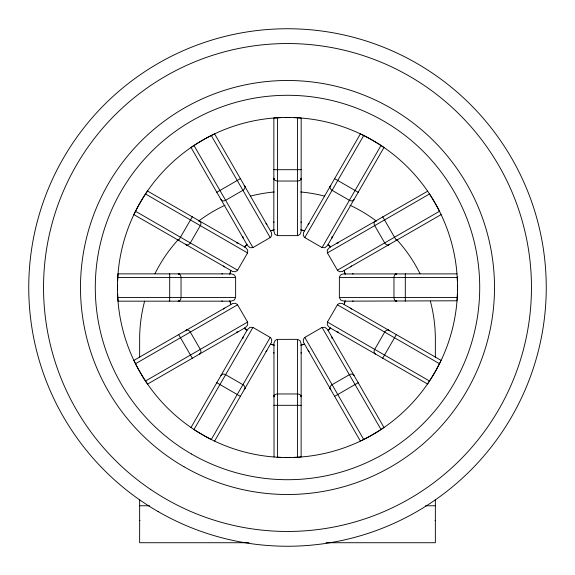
<?xml version="1.0" encoding="UTF-8"?>
<svg xmlns="http://www.w3.org/2000/svg" width="575" height="575" viewBox="0 0 575 575"><rect width="100%" height="100%" fill="white"/><g stroke="black" fill="none" stroke-linecap="round" stroke-linejoin="round"><path stroke-width="0.86" d="M117.494 284.381L117.494 290.619M457.506 290.619L457.506 284.381M117.58 281.261L118.012 273.865L231.66 273.88L234.312 274.965L235.613 277.092L235.642 297.591L234.233 300.1L231.042 301.171L118.019 301.178L117.58 293.739M457.017 300.783L343.958 301.171L340.688 300.035L339.351 297.483L339.387 277.092L340.522 275.102L342.937 273.944L456.988 273.88M457.42 293.739L457.168 298.727M457.118 299.374L457.082 299.963M229.957 273.822L230.834 270.573M345.043 301.178L344.166 304.427M133.903 214.568L134.076 214.209M134.27 213.792L138.108 206.296M440.702 361.265L436.892 368.704M138.41 205.742L138.712 205.196M133.882 214.604L232.717 271.522L235.383 271.723L237.36 270.573L247.581 252.928L247.71 250.053L245.439 247.43L147.48 191.022M441.118 360.396L342.283 303.478L339.617 303.277L337.64 304.427L327.419 322.072L327.29 324.947L329.561 327.57L427.505 383.992M436.288 369.804L436.59 369.258M139.013 204.65L143.793 196.607M435.987 370.35L431.207 378.393M178.631 240.436L192.309 216.746M360.396 133.882L303.478 232.717L303.277 235.383L304.427 237.36L322.072 247.581L324.947 247.71L327.57 245.439L383.978 147.48M196.082 430.869L193.983 429.511L252.928 327.419L270.573 337.64L271.723 339.617L271.522 342.283L214.604 441.118M304.786 237.604L363.731 135.506L368.704 138.108M206.296 436.892L211.269 439.494L270.214 337.396M322.072 247.581L381.017 145.489L378.918 144.131M382.691 358.254L396.369 334.564M144.131 196.082L147.38 191.173M430.869 378.918L427.886 383.439M244.432 246.97L246.97 244.432M330.553 328.045L328.088 330.517A59.146 59.146 0 0 0 330.539 328.066L330.532 328.073M191.022 147.48L247.43 245.439L250.053 247.71L252.928 247.581L270.573 237.36L271.723 235.383L271.522 232.717L214.604 133.882M383.992 427.505L327.57 329.561L324.947 327.29L322.072 327.419L304.427 337.64L303.277 339.617L303.478 342.283L360.396 441.118M191.173 147.38L196.082 144.131M383.187 428.052L378.918 430.869M196.607 143.793L204.65 139.013M378.393 431.207L370.35 435.987M216.746 192.309L240.436 178.631M133.882 360.396L232.717 303.478L235.383 303.277L237.36 304.427L247.638 322.165L247.667 325.048L245.439 327.57L147.559 384.086L144.131 378.918M138.108 368.704L135.506 363.731L237.604 304.786M441.118 214.604L342.283 271.522L339.617 271.723L337.64 270.573L327.419 252.928L429.511 193.983L430.869 196.082M145.489 381.017L247.581 322.072M337.396 270.214L439.494 211.269L436.892 206.296M334.564 396.369L358.254 382.691M205.196 138.712L205.742 138.41M369.258 436.59L369.804 436.288M206.296 138.108L213.792 134.27M368.704 436.892L361.265 440.702M214.209 134.076L214.568 133.903M270.573 230.834L273.822 229.957M304.427 344.166L301.178 345.043M300.739 457.017L301.12 456.988L301.171 343.958L300.035 340.688L297.483 339.351L277.092 339.387L275.102 340.522L273.944 342.937L274.038 457.003M299.963 457.082L299.374 457.118M298.727 457.168L293.739 457.42M281.261 117.58L273.865 118.012L273.829 231.042L274.9 234.233L277.409 235.642L297.908 235.613L300.035 234.312L301.12 231.66L301.178 118.019L293.739 117.58M284.381 117.494L290.619 117.494M290.619 457.506L284.381 457.506M273.822 169.69L301.178 169.69M117.76 277.517L235.649 277.517M339.351 277.517L457.24 277.517L457.42 281.261M117.76 297.483L235.649 297.483M339.351 297.483L457.24 297.483M273.822 405.31L301.178 405.31M139.646 505.77L149.5 505.77M425.5 505.77L435.354 505.77M139.646 520.555L140.013 520.555M434.988 520.555L435.354 520.555M248.968 542.728L139.646 542.728L139.646 499.503M326.032 542.728L435.354 542.728L435.354 499.503M281.261 457.42L276.978 457.211M301.178 229.957L304.427 230.834M273.822 345.043L270.573 344.166M360.432 133.903L360.791 134.076M361.208 134.27L363.731 135.506M369.258 138.41L369.804 138.712M205.196 436.288L205.742 436.59M252.928 327.419L250.053 327.29L247.43 329.561L191.008 427.505M370.35 139.013L378.393 143.793M204.65 435.987L196.607 431.207M334.564 178.631L358.254 192.309M145.489 193.983L247.581 252.928M337.396 304.786L439.494 363.731M135.506 211.269L237.604 270.214M327.419 322.072L429.511 381.017M216.746 382.691L240.436 396.369M381.017 145.489L383.827 147.38M330.496 246.883L328.073 244.468A59.146 59.146 0 0 1 330.539 246.934L330.567 246.97M244.504 328.117L246.927 330.532A59.146 59.146 0 0 1 244.461 328.066L244.447 328.045M427.642 191.209L329.561 247.43L327.29 250.053L327.419 252.928M431.207 196.607L435.987 204.65M143.793 378.393L139.013 370.35M382.691 216.746L396.369 240.436M211.269 135.506L270.214 237.604M322.072 327.419L381.017 429.511M193.983 145.489L252.928 247.581M304.786 337.396L363.731 439.494M178.631 334.564L192.309 358.254M436.288 205.196L436.59 205.742M138.41 369.258L138.712 369.804M135.506 363.731L134.27 361.208M134.076 360.791L133.903 360.432M344.166 270.573L345.043 273.822M230.834 304.427L229.957 301.178M457.197 276.798L457.24 277.517M435.354 357.154L435.354 339.25A147.854 147.854 0 0 0 430.359 301.12M405.31 273.822L405.31 301.178M297.483 117.76L297.483 235.649M297.483 339.351L297.483 457.24M277.517 117.76L277.517 235.649M277.517 339.351L277.517 457.24M169.69 273.822L169.69 301.178M139.646 357.154L139.646 339.25A147.854 147.854 0 0 1 144.641 301.12M154.984 273.671A147.854 147.854 0 0 1 178.257 239.617M198.533 221.152A147.854 147.854 0 0 1 225.069 205.217M250.226 196.168A147.854 147.854 0 0 1 274.217 191.993M300.783 191.993A147.854 147.854 0 0 1 324.774 196.168M349.931 205.217A147.854 147.854 0 0 1 376.467 221.152M396.743 239.617A147.854 147.854 0 0 1 420.016 273.671M330.302 186.005A3.694 2.839 30 0 0 332.084 190.311L349.37 200.294A3.694 2.839 30 0 0 353.992 199.683M353.79 199.755A3.694 2.839 30 0 1 353.524 200.502M332.062 236.469A3.694 2.839 30 0 1 331.804 238.115M308.114 224.437A3.694 2.839 30 0 1 309.127 223.517M329.834 186.825A3.694 2.839 30 0 1 330.841 185.897M375.317 221.008A3.694 2.839 60 0 0 374.706 225.63L384.689 242.916A3.694 2.839 60 0 0 388.995 244.698M389.103 244.159A3.694 2.839 60 0 1 388.175 245.166M351.483 265.873A3.694 2.839 60 0 1 350.563 266.886M336.885 243.196A3.694 2.839 60 0 1 338.531 242.938M374.497 221.476A3.694 2.839 60 0 1 375.245 221.21M396.8 273.822A3.694 2.839 90 0 0 393.961 277.517L393.961 297.483A3.694 2.839 -90 0 0 396.8 301.178M396.635 301.034A3.694 2.839 -90 0 1 395.859 301.178M353.201 301.034A3.694 2.839 -90 0 1 352.425 301.178M352.425 273.822A3.694 2.839 90 0 1 353.201 273.966M395.859 273.822A3.694 2.839 -90 0 1 396.635 273.966M388.995 330.302A3.694 2.839 -60 0 0 384.689 332.084L374.706 349.37A3.694 2.839 -60 0 0 375.317 353.992M375.245 353.79A3.694 2.839 -60 0 1 374.497 353.524M338.531 332.062A3.694 2.839 -60 0 1 336.885 331.804M350.563 308.114A3.694 2.839 -60 0 1 351.483 309.127M388.175 329.834A3.694 2.839 -60 0 1 389.103 330.841M353.992 375.317A3.694 2.839 -30 0 0 349.37 374.706L332.084 384.689A3.694 2.839 -30 0 0 330.302 388.995M330.841 389.103A3.694 2.839 -30 0 1 329.834 388.175M309.127 351.483A3.694 2.839 -30 0 1 308.114 350.563M331.804 336.885A3.694 2.839 -30 0 1 332.062 338.531M353.524 374.497A3.694 2.839 -30 0 1 353.79 375.245M301.178 396.8A3.694 2.839 0 0 0 297.483 393.961L277.517 393.961A3.694 2.839 0 0 0 273.822 396.8M273.966 396.635A3.694 2.839 0 0 1 273.822 395.859M273.966 353.201A3.694 2.839 0 0 1 273.822 352.425M301.178 352.425A3.694 2.839 0 0 1 301.034 353.201M301.178 395.859A3.694 2.839 0 0 1 301.034 396.635M244.698 388.995A3.694 2.839 30 0 0 242.916 384.689L225.63 374.706A3.694 2.839 30 0 0 221.008 375.317M221.21 375.245A3.694 2.839 30 0 1 221.476 374.497M242.938 338.531A3.694 2.839 30 0 1 243.196 336.885M266.886 350.563A3.694 2.839 30 0 1 265.873 351.483M245.166 388.175A3.694 2.839 30 0 1 244.159 389.103M199.683 353.992A3.694 2.839 60 0 0 200.294 349.37L190.311 332.084A3.694 2.839 60 0 0 186.005 330.302M185.897 330.841A3.694 2.839 60 0 1 186.825 329.834M223.517 309.127A3.694 2.839 60 0 1 224.437 308.114M238.115 331.804A3.694 2.839 60 0 1 236.469 332.062M200.502 353.524A3.694 2.839 60 0 1 199.755 353.79M178.2 301.178A3.694 2.839 90 0 0 181.039 297.483L181.039 277.517A3.694 2.839 -90 0 0 178.2 273.822M178.365 273.966A3.694 2.839 -90 0 1 179.141 273.822M221.799 273.966A3.694 2.839 -90 0 1 222.575 273.822M222.575 301.178A3.694 2.839 90 0 1 221.799 301.034M179.141 301.178A3.694 2.839 -90 0 1 178.365 301.034M186.005 244.698A3.694 2.839 -60 0 0 190.311 242.916L200.294 225.63A3.694 2.839 -60 0 0 199.683 221.008M199.755 221.21A3.694 2.839 -60 0 1 200.502 221.476M236.469 242.938A3.694 2.839 -60 0 1 238.115 243.196M224.437 266.886A3.694 2.839 -60 0 1 223.517 265.873M186.825 245.166A3.694 2.839 -60 0 1 185.897 244.159M221.008 199.683A3.694 2.839 -30 0 0 225.63 200.294L242.916 190.311A3.694 2.839 -30 0 0 244.698 186.005M244.159 185.897A3.694 2.839 -30 0 1 245.166 186.825M265.873 223.517A3.694 2.839 -30 0 1 266.886 224.437M243.196 238.115A3.694 2.839 -30 0 1 242.938 236.469M221.476 200.502A3.694 2.839 -30 0 1 221.21 199.755M273.822 178.2A3.694 2.839 0 0 0 277.517 181.039L297.483 181.039A3.694 2.839 0 0 0 301.178 178.2M301.034 178.365A3.694 2.839 0 0 1 301.178 179.141M301.034 221.799A3.694 2.839 0 0 1 301.178 222.575M273.822 222.575A3.694 2.839 0 0 1 273.966 221.799M273.822 179.141A3.694 2.839 0 0 1 273.966 178.365M345.165 300.639A59.146 59.146 0 0 1 344.36 303.772M303.772 344.36A59.146 59.146 0 0 1 300.639 345.165M274.361 345.165A59.146 59.146 0 0 1 271.228 344.36M230.64 303.772A59.146 59.146 0 0 1 229.835 300.639M229.835 274.361A59.146 59.146 0 0 1 230.64 271.228M244.461 246.934A59.146 59.146 0 0 1 246.934 244.461M271.228 230.64A59.146 59.146 0 0 1 274.361 229.835M300.639 229.835A59.146 59.146 0 0 1 303.772 230.64M344.36 271.228A59.146 59.146 0 0 1 345.165 274.361M191.396 453.963A192.215 192.215 0 0 0 479.715 287.5A192.215 192.215 0 0 0 191.396 121.038A192.215 192.215 0 0 0 191.396 453.963M190.763 427.333A170.035 170.035 0 0 0 456.967 301.357A170.035 170.035 0 0 0 214.77 133.803A170.035 170.035 0 0 0 190.763 427.333M158.125 511.585A258.75 258.75 0 0 0 546.25 287.5A258.75 258.75 0 0 0 158.125 63.415A258.75 258.75 0 0 0 158.125 511.585M150.758 489.541A243.965 243.965 0 0 0 530.84 304.901A243.965 243.965 0 0 0 180.902 68.058A243.965 243.965 0 0 0 150.758 489.541M184 466.771A207 207 0 0 0 494.5 287.5A207 207 0 0 0 184 108.229A207 207 0 0 0 184 466.771"/></g></svg>
